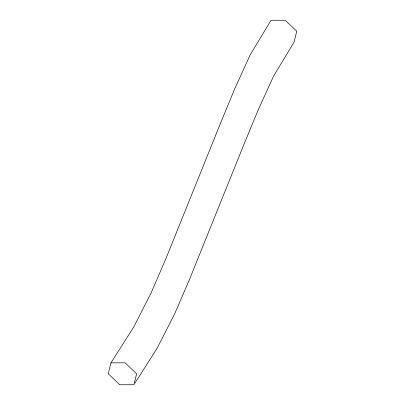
<?xml version="1.0" encoding="UTF-8"?>
<svg xmlns="http://www.w3.org/2000/svg" width="405" height="405" viewBox="0 0 405 405"><rect width="100%" height="100%" fill="white"/><g stroke="black" fill="none" stroke-linecap="round" stroke-linejoin="round"><path stroke-width="0.61" d="M110.935 362.829L108.246 373.79L119.743 384.745L133.923 384.75L136.612 373.795L125.115 362.834L110.935 362.829L133.731 327.043L150.989 293.174L165.655 259.291L220.401 123.464L234.49 89.368L250.163 54.888L271.051 20.27L285.252 20.25L296.754 31.195L294.06 42.166L273.507 76.226L258.152 110.003L244.139 143.912L189.353 279.83L174.53 314.083L156.882 348.715L134.85 383.226"/></g></svg>
